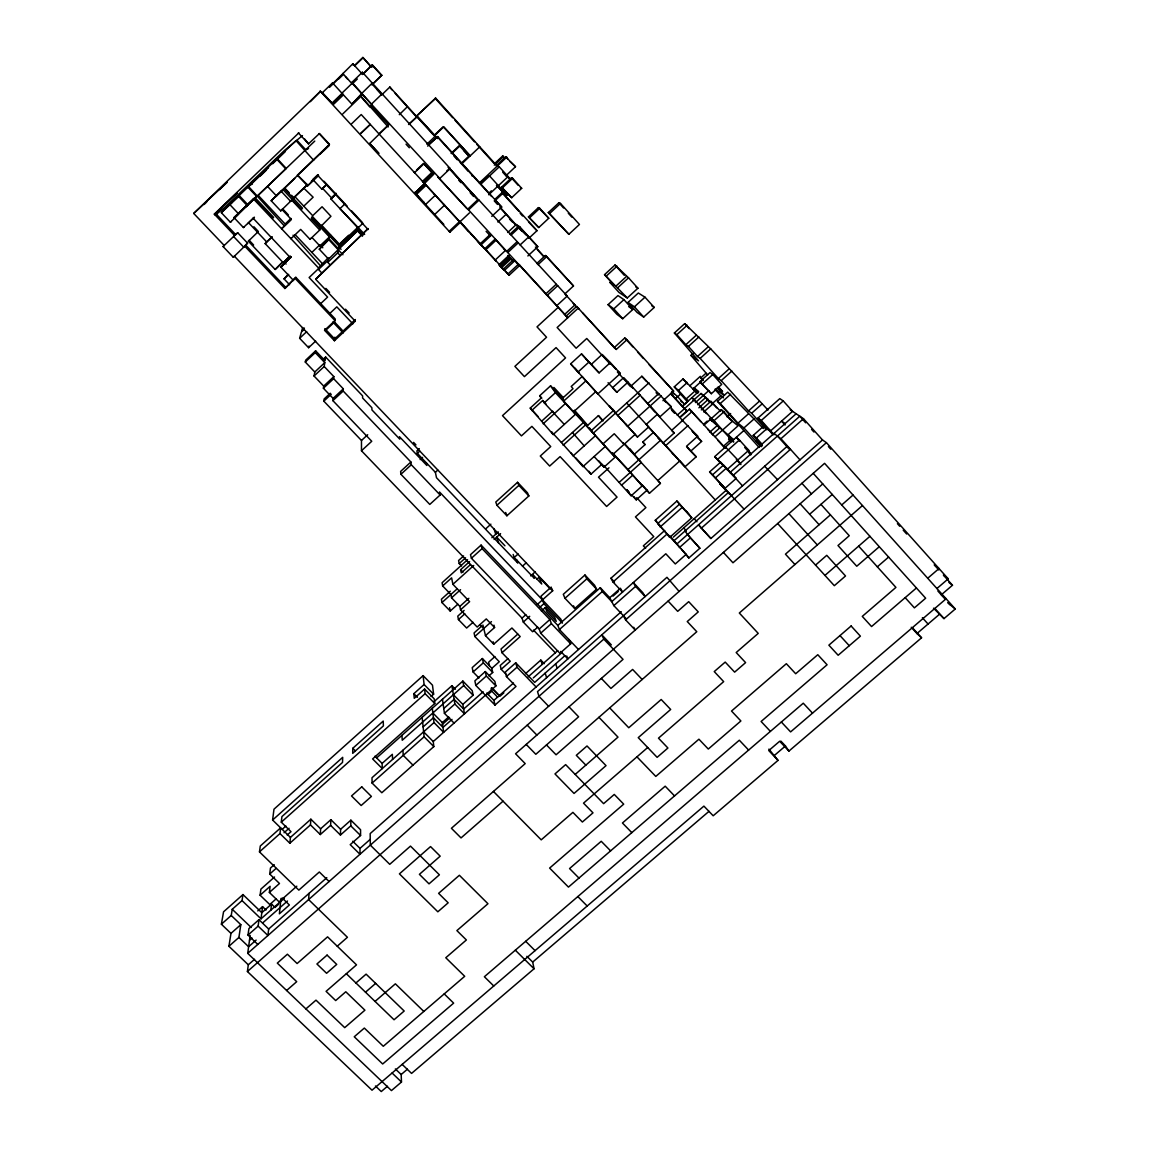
<?xml version="1.0" encoding="UTF-8"?>
<svg xmlns="http://www.w3.org/2000/svg" width="1149" height="1149" viewBox="0 0 1149 1149"><rect width="100%" height="100%" fill="white"/><g stroke="black" fill="none" stroke-linecap="round" stroke-linejoin="round"><path stroke-width="1.5" d="M537.718 627.153L532.576 631.735L523.298 622.054L522.019 618.119L361.475 450.767L361.475 440.484L323.817 401.159L324.119 398.99L330.294 393.217M352.729 841.226L359.996 848.379L359.982 854.267L350.215 844.659L360.571 835.51L360.571 829.75L350.876 820.171L340.607 829.276L340.434 835.036L330.625 825.37L330.869 819.682L340.607 829.276M361.763 97.162L388.175 126.965M361.791 93.6L351.91 104.157L332.535 82.886L322.424 92.667L320.815 91.518L332.018 103.094L342.115 93.342M371.472 104.186L351.924 82.355L362.395 72.243L450.221 168.544L439.78 178.44L439.148 177.966M352.786 748.301L352.714 753.327L383.393 725.895L383.22 721.084L352.786 748.301L355.17 750.685M360.571 835.51L350.79 825.858L350.876 820.171M362.395 72.243L362.366 74.139L352.858 63.726L332.98 83.475L332.535 82.886M370.682 66.513L362.869 57.45L354.51 65.536M355.228 321.189L355.285 319.566L334.661 338.955L324.894 328.643L324.593 330.338L334.445 340.736L355.228 321.189L315.673 279.264L368.068 228.622L315.673 279.264M357.885 230.432L338.481 248.845L329.289 239.035L319.293 249.218L328.557 259.085L357.885 230.432L362.466 235.344M330.151 264.873L327.781 262.345L337.749 252.881L338.826 246.92L357.942 228.78L358 227.172L339.17 245.053L312.341 216.4L311.968 217.118L338.998 245.987L339.328 244.148L348.664 235.272M320.628 828.802L310.862 819.208L310.46 824.896L320.298 834.547L320.628 828.802L330.869 819.682M309.038 893.376L308.607 899.595L347.429 937.297L337.246 946.201M361.475 450.767L371.745 441.273L332.88 400.642L343.178 391.019L343.321 388.85L333.627 378.682L333.842 376.613L324.205 366.502L324.794 362.624L315.257 352.628L315.63 350.818L325.081 360.729L325.641 357.037L362.596 395.874L362.61 397.985L371.859 407.708L371.946 409.934L399.766 439.133L399.464 436.692L426.853 465.46L426.365 462.846M329.088 881.527L319.321 871.99L298.841 890.116L259.473 851.883L260.292 846.009L280.643 827.84L279.983 833.585L289.85 843.222L290.438 837.406L310.862 819.208M332.88 400.642L333.109 398.401L343.321 388.85M280.974 898.461L279.379 913.814L289.376 904.981L282.166 898.001M268.665 929.024L267.918 935.501L258.137 926.108L258.956 919.688L268.665 929.024L326.804 877.678M270.834 910.166L271.537 904.076L275.056 907.48M287.207 835.05L290.999 831.675L281.29 822.181L281.922 816.609L342.531 762.419L342.689 757.335L272.6 820.027L290.438 837.406M296.801 886.195L279.106 901.864L269.369 892.457L270.101 886.339L260.105 895.215L269.756 904.522L276.004 898.992M269.369 892.457L279.48 883.495L269.728 874.044L270.46 868.041L274.238 864.694M334.445 340.736L334.876 337.203M271.537 904.076L261.8 912.694L242.956 894.568L242.037 900.586L261.024 918.841L262.561 906.647L266.051 910.008M272.6 820.027L273.979 809.198L423.119 675.641L432.484 685.177L433.618 694.197L431.047 696.481M260.105 895.215L260.895 889.125L274.554 876.989M324.593 330.338L334.977 320.557L335.192 318.934L295.824 277.326L284.895 288.5L244.737 246.173L233.29 257.275L223.093 246.547L234.626 235.516L214.317 214.116L298.898 132.81M768.911 749.119L778.031 760.379L713.184 815.776L703.906 806.11L372.017 1090.2L247.408 971.523L248.313 964.787L254.561 959.286M395.342 1068.943L401.173 1074.53L401.489 1082.013L391.45 1090.588L247.71 953.34L250.166 935.415M257.807 944.435L248.012 935.056L248.916 928.579L258.956 919.688M333.109 398.401L323.4 388.247L323.702 386.107L333.842 376.613M248.313 964.787L228.91 946.288L238.906 937.44L240.816 924.658L231.236 915.466L232.242 909.29L242.037 900.586M228.91 946.288L230.978 933.376L240.816 924.658M230.978 933.376L221.384 924.213L223.552 911.818L242.956 894.568M323.702 386.107L314.05 376.01L314.797 372.003L324.794 362.624M363.601 73.665L372.362 64.847L381.77 75.188L372.922 83.906M314.797 372.003L305.275 362.021L305.72 360.14L315.63 350.818M304.025 329.562L301.411 332.018L299.63 338.294L308.607 347.716L308.995 346.05M327.781 262.345L328.298 260.162L318.503 269.469L321.993 273.175M328.557 259.085L328.815 258.037M319.293 249.218L329.289 239.035M312.298 237.857L320.241 246.331L329.777 237.254L330.467 234.683M302.69 327.551L301.842 330.51L304.428 328.068M372.003 83.963L381.612 94.491L376.815 89.234M318.503 269.469L318.833 268.32L253.426 198.863L233.994 217.592L243.416 227.545L244.32 226.726M319.163 267.2L327.853 258.137M320.241 246.331L320.557 245.383L322.797 247.782M291.487 237.814L290.956 238.719L300.679 229.412L310 239.337L319.752 230.03L320.384 228.378L311.221 218.583L311.594 217.836L329.777 237.254M321.303 225.98L330.941 216.285L322.05 206.763L312.7 215.696L294.833 196.594L306.524 185.377M362.725 223.452L357.971 227.962L330.955 198.964L335.91 193.865M284.895 288.5L295.824 277.326M310 239.337L310.388 238.418M289.591 284.722L284.047 278.877L288.054 274.453M280.873 267.114L291.099 256.816L280.873 267.114L293.641 280.615M247.796 223.581L248.644 222.82L266.568 241.793L265.16 243.602L283.272 262.748L288.514 257.247M317.598 174.935L312.83 179.503L321.907 189.255L324.837 185.98M253.627 245.01L249.189 240.328L248.356 241.204L275.157 269.484L281.534 262.934M369.82 106.914L361.763 97.636M370.667 105.507L388.606 124.925L369.734 143.438L378.768 153.262L369.734 143.438M307.559 185.894L318.474 175.309L307.559 185.894L297.476 175.079L329.49 144.343L319.465 133.499L308.507 143.84L298.367 132.911M311.322 181.327L317.799 175.021M433.159 134.677L389.813 87.051L391.823 89.737M303.753 188.12L313.131 197.197L303.781 206.159M291.745 200.127L290.654 201.377L281.117 191.194L271.193 200.73L280.729 210.885L291.745 200.127L319.752 230.03M293.325 198.317L294.833 196.594M280.729 210.885L281.979 209.491L291.343 219.459L281.606 228.795L290.668 219.861M244.737 246.173L243.76 247.222L233.577 236.479L234.626 235.516M214.317 214.116L215.538 213.341L235.674 234.568L237.699 232.73L247.566 243.128L245.699 245.139L285.512 287.121M233.29 257.275L234.353 256.141L552.698 590.758L537.33 604.46M223.093 246.547L224.242 245.513L193.721 213.441L320.47 91.274L310.316 101.672M204.149 204.493L206.705 202.009M219.531 189.585L227.243 182.131L193.721 213.441M329.504 87.338L343.091 74.197M338.323 79.295L343.235 74.556M354.567 65.953L362.869 57.924M215.538 213.341L237.254 192.745L216.73 212.594M215.193 215.208L224.543 207.61L284.306 150.576L302.474 135.611M351.924 82.355L352.154 83.274L341.957 93.126L342.574 93.974L332.707 103.496L342.718 94.175M353.562 82.642L357.339 79.008M362.366 74.513L372.362 64.847M247.509 186.784L256.672 196.508L245.498 206.906L247.236 205.614L238.073 195.905L295.997 140.609L313.634 160.271M256.672 196.508L238.733 213.987L229.642 204.378L238.992 195.344L248.083 204.982M231.337 221.484L230.375 222.231L221.355 212.694L266.697 168.903M333.785 104.128L343.278 94.965M238.489 196.465L221.355 212.694M247.71 187.56L268.55 167.438L267.861 167.783M272.686 163.747L285.383 151.496M260.766 175.582L266.467 170.066M361.791 93.371L372.262 83.058M361.791 93.816L351.91 104.157M371.759 84.825L381.77 75.188M255.078 197.671L273.591 217.348L272.916 218.095L254.259 198.26L233.994 217.592M277.225 158.749L286.23 168.4L257.448 195.948L314.769 141.083M230.375 222.231L238.475 214.418M342.775 113.909L361.777 95.597M235.172 235.172L237.699 232.73M371.558 104.056L382.1 93.859M243.416 227.545L253.958 217.463L253.125 218.224L290.553 257.864M329.045 145.449L323.4 150.921M248.644 222.82L254.432 217.247M275.257 197.125L294.733 178.454M319.867 154.325L329.289 145.262M351.752 123.661L361.231 114.541L468.634 231.567M381.31 95.281L389.813 87.051M248.356 241.204L258.367 231.495L253.915 226.784M360.7 133.399L370.308 124.351L360.685 133.586M290.941 200.615L307.673 184.544M245.024 245.57L247.566 243.128M378.969 133.916L388.606 124.925M265.864 242.683L271.71 237.096M290.956 218.439L285.139 224.012L258.223 195.387M399.306 114.656L407.321 106.771M265.16 243.602L272.212 236.838M321.907 189.255L326.675 184.687M395.155 93.385L416.139 116.466L435.686 98.139L497.215 166.117M336.097 193.319L331.415 197.8L322.496 188.235M435.686 98.139L416.139 116.466M408.556 124.437L417.374 116.365L437.597 138.584M330.955 198.964L335.723 194.411M408.9 124.465L417.374 116.365M275.157 269.484L283.257 261.771M283.272 262.748L290.324 256.026M344.743 204.12L339.989 208.658L364.664 234.339M434.911 134.648L443.198 126.749L470.185 155.862L443.801 126.807L434.265 135.884M284.047 278.877L288.672 274.467M311.853 252.407L319.997 244.665M321.734 244.263L330.007 236.392M426.882 144.185L435.356 136.128L416.958 116.408M428.39 144.731L437.64 136.616L501.711 207.05L491.758 216.371M427.672 146.11L437.64 136.616M416.527 170.066L423.579 163.345L432.843 173.298L423.363 182.289M414.559 172.68L424.038 163.661M318.833 268.32L309.124 277.541L327.594 297.103L320.341 303.968M451.083 153.392L459.255 145.636L468.605 155.345M424.211 164.221L431.809 172.522L422.459 181.384L424.757 183.682L415.076 192.86L433.92 174.088M451.729 153.636L459.959 145.822M422.904 181.829L432.843 173.298M423.823 182.748L433.374 173.686M426.222 185.147L416.311 194.54L415.478 193.405L425.245 184.17L484.375 248.572M446.918 170.612L450.221 168.544M461.108 163.445L469.395 155.603M461.841 163.761L479.751 146.828L478.889 146.627M425.503 204.536L435.414 195.172L434.293 194.037M299.63 338.294L306.682 331.644M329.548 313.691L336.801 306.855L352.844 323.831M434.667 214.504L444.577 205.168L443.313 203.876M494.487 163.718L502.616 156.049L503.65 156.307L494.285 165.126M502.659 172.135L505.919 175.74L515.499 166.734L505.732 156.824L496.224 165.786L499.255 166.806L510.285 179M479.334 182.978L506.795 157.097M480.196 183.452L488.612 175.524L489.56 175.941L507.197 195.387L497.373 185.19M325.339 330.653L334.704 321.835M481.086 183.926L499.255 166.806M308.607 347.716L315.659 341.081M305.275 362.021L315.257 352.628M466.867 208.5L437.927 177.061L467.715 209.204L478.056 199.481L479.004 200.113L567.204 296.054L556.647 305.792L558.242 307.314L537.014 326.876L546.551 337.246L514.896 366.359L524.418 376.628L556.059 347.601L565.552 357.913L502.501 415.636L521.445 435.888L531.886 426.365L550.73 446.559L540.289 456.024L549.667 466.063L560.094 456.613L606.6 506.465L617.042 497.115L598.514 477.208L608.984 467.801M467.715 209.204L468.577 209.922L479.004 200.113M488.971 193.089L491.37 190.835M459.758 221.34L449.202 231.265L449.92 232.17L460.562 222.174L459.758 221.34L509.194 275.214L519.836 265.318L567.778 317.742L468.577 209.922M469.424 212.91L459.815 221.944L460.548 222.719M488.713 194.77L508.088 176.558L505.919 175.74M501.538 187.172L511.449 177.851L512.612 178.296L521.689 188.321L511.693 197.7L501.538 187.172L511.693 197.7M502.616 187.689L512.612 178.296M323.199 359.335L325.641 357.037M494.975 199.251L501.955 192.687L502.975 193.204L537 230.69L528.799 238.331M494.759 200.917L502.975 193.204M314.05 376.01L324.205 366.502M497.876 222.03L506.321 214.116L505.258 213.427M323.4 388.247L333.627 378.682M489.905 234.726L480.081 243.918L481.905 245.829M480.986 244.866L490.896 235.602M484.763 248.802L494.989 239.251L496.052 240.198L505.445 250.468L495.133 260.076L496.21 261.196L485.74 249.821L496.052 240.198M323.817 401.159L331.285 394.193M507.743 232.486L516.246 224.529L519.808 226.928L537.789 246.705L527.865 255.954M509.969 234.181L518.601 226.123L537.789 246.705M528.483 216.888L538.393 207.624L539.757 208.299L548.762 218.253L538.78 227.545L528.483 216.888L538.78 227.545M511.104 235.057L519.808 226.928M529.775 217.621L539.757 208.299M506.594 251.502L517.007 241.793M548.375 212.551L558.874 202.755L560.482 203.43L579.441 224.457L568.87 234.281L548.375 212.551L568.87 234.281M507.772 252.565L518.271 242.784M549.897 213.297L560.482 203.43M503.592 269.555L499.054 264.572L508.95 255.337M520.109 244.938L528.813 236.838L525.05 234.224M499.614 265.52L508.935 256.845M513.23 261.182L510.012 257.821L500.619 266.568L502.659 268.722M501.639 267.631L511.09 258.827M514.809 260.708L513.603 259.602L503.377 269.11L504.512 270.288L514.809 260.708L518.228 264.672M536.727 263.538L545.358 255.523L546.752 256.557L573.495 285.957L564.82 293.972M538.062 264.629L546.752 256.557M361.475 440.484L367.694 434.724M556.145 284.334L545.674 294.015L547.168 295.422L557.725 285.67M604.532 274.654L615.002 265.017L628.546 277.814L637.925 288.212L627.282 297.964L618.938 292.392L609.832 282.324L613.796 284.909L604.532 274.654L627.282 297.964M564.461 314.567L574.931 304.93L565.552 294.647L567.204 296.054M606.485 275.904L617.056 266.18M419.328 448.627L416.9 450.853L417.331 453.352L435.37 472.311L436.505 477.725L517.797 563.053L516.619 559.721M566.098 316.147L576.669 306.424L616.266 349.454L626.923 339.745L673.616 391.12L662.987 400.699M417.331 453.352L419.758 451.112M343.178 391.019L410.882 461.999L400.613 471.435L400.929 474.278L429.783 504.425L440.124 494.989L439.507 491.987L560.841 619.167L561.89 621.796M578.421 307.946L557.15 327.508L576.137 348.219L586.751 338.495L610.334 364.29M400.929 474.278L411.285 464.756L410.882 461.999M420.175 459.6L422.545 457.417M615.835 286.23L626.392 276.536M617.889 287.58L628.546 277.814M608.094 304.629L617.975 295.566L623.907 299.63L632.826 309.483L622.715 318.718L616.826 314.252L608.094 304.629L613.796 308.88L622.715 318.718M435.37 472.311L437.812 470.085M613.796 308.88L623.907 299.63M628.015 302.431L638.313 293.009L644.991 297.174L654.241 307.444L643.699 317.067L637.077 312.442L628.015 302.431L634.435 306.812L643.699 317.067M570.636 363.845L581.509 353.906L599.089 372.865L610.349 362.61L620.316 373.511L597.825 393.949L570.636 363.845L579.125 373.052M634.435 306.812L644.991 297.174M597.825 393.949L595.814 391.622L573.624 411.802L575.448 414.301L553.157 434.537L530.235 408.096L541.179 398.1L539.685 395.773L550.558 385.834L563.527 399.349M531.671 410.538L542.716 400.455L546.019 404.031M564.288 424.426L544.267 402.854L555.427 392.671L550.558 385.834M577.832 372.219L589.078 361.949M610.349 362.61L602.062 354.538L591.189 364.477L581.509 353.906M582.557 312.887L614.212 347.616L624.783 337.978L626.923 339.745M541.624 421.223L552.655 411.17L554.292 413.654M543.161 423.794L565.452 403.5L562.019 398.732L573.006 388.707L571.24 386.466L582.17 376.499L585.918 380.865L563.714 401.087L615.117 457.173L603.986 467.198L594.105 456.555M627.986 382.143L623.519 377.762L612.561 387.716L616.826 392.269L627.986 382.143L639.993 395.285M693.407 353.145L690.922 355.386L698.535 360.829L674.377 332.995L684.675 323.645L710.714 348.851L768.02 410.049M674.377 332.995L676.833 334.661L687.217 325.239M517.567 482.293L495.793 502.041L496.928 505.273L506.896 515.786L528.856 495.937L527.448 492.777L517.567 482.293L518.888 485.352L528.856 495.937M624.051 444.361L614.255 433.748L603.182 443.744L605.236 446.501L582.988 466.58L561.43 442.509L583.505 422.487L615.117 457.173M496.928 505.273L518.888 485.352M563.125 445.252L585.401 425.058M573.739 410.882L587.627 425.389L598.414 415.608L603.211 420.807M630.945 386.121L641.831 376.254L671.188 406.689L659.914 416.828L649.788 405.999M676.833 334.661L685.852 344.671L696.237 335.264M591.419 430.502L613.394 410.61L637.465 437.051L648.682 426.954L646.255 424.354L657.386 414.315M485.883 528.698L490.882 524.174M685.852 344.671L688.423 346.438L698.879 336.973M593.358 433.13L648.984 382.789M617.702 415.565L640.18 395.242L659.914 416.828M463.607 555.972L458.566 560.525L459.227 563.556L461.568 565.983M459.227 563.556L465.575 557.825M578.493 649.501L559.419 629.551L557.825 625.415L481.086 545.1L470.501 554.665L471.406 558.256L539.211 629.006L540.676 633.2L559.951 653.307L570.68 643.813L568.97 639.533M467.571 559.707L442.092 582.73L442.652 585.947L450.911 594.493L451.543 597.81L459.844 606.399L460.534 609.817L477.18 627.052L486.271 618.923L494.558 627.512L485.481 635.627L493.754 644.187L511.923 627.986L520.181 636.56L502.012 652.733L510.257 661.25L501.208 669.293L505.905 674.147M491.901 537.718L498.321 531.915M471.406 558.256L482.077 548.619L481.086 545.1M442.652 585.947L451.614 577.846L452.893 584.31L469.611 601.659L460.534 609.817M470.358 564.705L461.295 572.891L460.591 569.732L469.596 561.602M494.099 539.47L500.576 533.624M688.423 346.438L697.486 356.492L707.942 347.055M642.176 397.669L647.619 403.629L658.794 393.547M697.486 356.492L700.158 358.373L710.714 348.851M661.336 395.874L627.598 426.322L625.343 423.737M452.893 584.31L473.733 565.495M687.317 401.733L674.276 386.854L683.023 378.955L697.256 393.36M450.293 591.218L441.417 599.232L441.963 602.564L450.221 611.067L457.877 604.173M441.963 602.564L457.316 588.719M674.276 386.854L678.485 390.43L687.346 382.43M451.543 597.81L460.562 589.681M575.663 457.805L590.931 474.207L601.932 464.282L598.672 460.763M612.977 454.329L635.138 434.379L585.918 380.865M675.21 398.617L677.508 396.549L684.474 404.218M676.818 397.497L680.739 393.963M689.874 385.734L700.344 376.312M703.044 380.348L700.804 377.892L705.974 373.238M699.784 381.784L710.039 372.549L712.768 374.517L721.687 384.412L711.346 393.705L699.784 381.784L711.346 393.705M702.427 383.823L712.768 374.517M678.485 390.43L686.183 398.918L695.059 390.933M682.19 406.286L687.921 401.13M459.844 606.399L468.864 598.284M536.712 579.369L539.096 577.243L541.739 584.037L533.007 574.859L534.299 578.277L514.221 557.48L518.142 553.962M624.927 444.031L634.349 454.257L645.063 444.634L642.765 442.006L653.408 432.426L715.281 499.959M670.542 393.633L682.19 406.444L698.693 391.55L694.068 387.831L698.549 392.786M693.12 400.584L701.048 393.461L713.012 404.477M677.235 415.177L694.398 399.751L719.863 427.801L712.509 434.379M700.158 358.373L718.355 378.552L728.883 369.088M464.11 610.435L457.776 616.137L458.437 619.57L466.652 628.043L473.029 622.313M695.461 402.567L708.789 390.588M679.59 417.374L687.001 410.724L682.19 406.444M680.251 417.417L689.472 409.145L725.378 448.053M718.355 378.552L721.213 380.621L731.841 371.084M458.437 619.57L464.828 613.839M697.658 404.721L705.874 397.339L709.364 401.188M681.486 421.008L692.115 411.471M603.57 465.316L631.174 495.779L642.19 485.912L628 469.539L660.675 440.196M613.293 454.157L649.458 493.251L660.416 483.456L657.946 480.469L679.734 460.979L685.091 466.724L696.208 456.785L686.542 446.214L697.702 436.232L682.578 420.534L671.619 430.372L674.219 432.972L663.174 442.882L626.665 402.997M522.493 566.155L526.4 562.651M698.879 407.823L708.344 399.321M619.282 482.264L641.185 462.616L629.982 448.9M701.307 409.891L710.843 401.331L720.48 411.213M711.518 404.29L720.854 395.917L723.41 397.87M621.451 485.309L632.481 475.413M663.174 442.882L665.731 445.597L688.021 425.604M703.777 411.988L713.385 403.371M759.144 447.435L717.479 401.36L727.734 392.168L763.396 428.534M717.479 401.36L720.251 403.543L730.592 394.294M530.666 575.893L535.362 571.685M703.605 424.283L707.166 421.094M704.035 425.073L721.227 409.676L723.913 411.845L732.43 421.252L715.123 436.721M481.661 626.148L474.063 632.955L474.839 636.489L499.284 661.738L491.643 668.531M711.389 418.48L714.003 420.706L723.913 411.845M474.839 636.489L491.442 621.638M374.933 756.214L382.114 763.41L382.287 768.58L372.621 758.929L434.782 703.504L434.193 698.822L424.599 689.055L414.272 698.305L413.841 693.68L424.096 684.517L423.119 675.641M709.924 432.067L717.22 425.547L719.619 428.189M726.972 416.828L730.635 413.554M631.49 494.716L636.259 499.858L647.088 490.163L642.32 485.022M687.102 447.306L690.664 451.212L701.622 441.417L692.115 430.99L697.702 436.232M281.29 822.181L425.116 693.68L424.599 689.055M551.204 587.082L541.035 596.159L543.879 603.699L562.407 623.117M721.213 380.621L748.516 410.925L759.13 401.446M282.166 829.377L285.9 826.045M720.251 403.543L737.988 423.162L748.315 413.942M259.473 851.883L279.983 833.585M522.019 618.119L525.854 614.701M748.516 410.925L751.618 413.252L762.318 403.716M284.047 832.752L289.06 828.285M434.265 701.45L451.93 685.694L455.421 689.256M488.871 675.885L492.72 672.467L491.686 668.115L482.379 658.535L472.21 667.612L473.086 671.95L478.946 677.967M523.298 622.054L529.718 616.324M540.016 607.146L543.879 603.699M723.626 446.085L731.037 439.478M737.988 423.162L743.934 427.945L754.433 418.595M376.771 757.78L462.86 681.07L472.239 690.678L473.115 695.231L462.832 704.366L464.469 713.831L454.86 704.021L451.93 685.694M473.086 671.95L483.341 662.815L482.379 658.535M541.438 611.038L545.344 607.562L554.694 617.358L556.245 621.35L546.823 611.483L545.344 607.562M720.509 462.99L714.707 456.627L743.863 430.53M773.033 434.724L757.995 418.049L779.798 398.631L783.245 400.929L792.566 411.328L770.606 430.861L763.97 425.834L753.213 435.414L762.376 445.553M517.782 634.119L501.036 649.027L502.012 652.733M584.942 575.031L563.297 594.32L564.978 598.284L574.73 608.539L596.561 589.15L594.607 585.258L584.942 575.031L586.823 578.837L596.561 589.15M271.193 200.73L321.921 152.099L321.303 152.602M494.903 656.61L488.627 662.212L489.488 665.903M462.86 681.07L463.665 685.551L402.251 740.243L401.935 735.36M714.707 456.627L717.608 459.385L739.381 439.981L748.731 450.293L726.958 469.639M757.995 418.049L761.27 420.491L783.245 400.929M289.85 843.222L310.46 824.896M564.978 598.284L586.823 578.837M382.114 763.41L392.34 754.319L392.585 759.417M423.119 726.915L433.432 717.737L442.968 727.418L452.002 719.389M443.758 708.545L454.114 699.324L463.65 709.062L483.111 691.77M432.297 708.301L434.006 722.577L372.003 777.729L372.089 783.058L381.813 792.738L433.819 746.606L433.245 741.55L495.908 685.924L494.831 681.357L485.309 671.562L474.882 680.84L475.801 685.393L494.989 705.069L516.002 686.441L506.436 676.574L505.273 672.093L515.729 662.801L534.687 682.405L564.877 655.706M686.355 511.262L691.784 517.797L669.752 537.344L655.246 520.31L676.919 501.021L689.055 514.508M731.482 495.621L709.608 471.923L720.552 462.185L736.164 478.444L725.033 488.311L722.003 485.251M454.042 723.08L444.419 713.314L454.86 704.021M475.801 685.393L486.314 676.043L485.309 671.562M539.211 629.006L549.854 619.526L482.077 548.619M679.533 504.181L657.673 523.628L679.073 546.68M712.509 474.853L723.54 465.029L725.924 467.643M507.944 658.636L500.232 665.486L501.208 669.293M753.213 435.414L756.401 437.97L767.259 428.318M269.728 874.044L276.062 868.414M372.089 783.058L424.125 736.796L422.157 717.349M540.676 633.2L551.405 623.648L549.854 619.526M660.144 527.003L682.19 507.398L676.919 501.021M709.608 471.923L715.454 477.84L726.585 467.93M434.006 722.577L443.629 732.33L442.322 722.592L448.728 716.904M442.178 724.588L449.661 717.938M320.298 834.547L330.625 825.37M221.384 924.213L231.236 915.466M557.825 625.415L600.281 587.713L609.731 597.724L613.839 605.609L625.803 618.277M609.731 597.724L620.403 588.259L622.528 592.108L613.006 581.997L610.952 578.22L664.697 530.508M720.552 462.185L729.974 472.526L796.156 413.755M506.436 676.574L516.993 667.21L515.729 662.801M559.419 629.551L602.248 591.548L600.281 587.713M613.006 581.997L667.196 533.897L669.752 537.344M733.048 475.456L799.79 416.211L805.693 422.803M487.98 694.585L491.815 691.181L491.14 688.194M773.995 433.432L780.947 438.717L803.496 418.71L822.497 439.952L826.418 442.667L948.227 578.837L936.923 588.532M673.314 537.158L725.823 490.594M340.434 835.036L350.79 825.858M494.989 705.069L493.912 700.359L513.459 683.037M687.605 534.472L699.87 548.245L688.869 557.954L674.118 540.662L728.437 492.533L744.107 509.179M257.749 910.913L262.561 906.647M503.865 692.833L500.045 696.222L491.959 687.892M525.495 673.673L540.82 660.086L544.281 663.677M613.035 596.101L618.234 591.491M676.704 544.138L786.893 446.544L790.483 449.302L701.35 528.167L710.886 538.508L822.497 439.952M528.08 676.919L557.753 650.636M613.839 605.609L635.569 586.392L633.314 582.557L642.808 592.669L645.135 596.575L635.569 586.392M679.332 547.656L690.334 537.933L684.933 531.082M261.024 918.841L284.349 898.202M533.294 677.91L561.933 652.575M274.956 907.466L278.546 904.292M248.012 935.056L258.137 926.108M262.704 922.906L287.465 901.017M249.505 940.212L251.99 938.015M621.279 611.699L370.179 833.585L370.323 845.147L389.741 864.321L410.48 846.095L439.392 874.806L429.022 883.854L419.414 874.332L440.182 856.163L430.545 846.583L399.421 873.872L437.841 911.803L448.167 902.812L438.616 893.347L459.37 875.279L487.952 903.732L456.885 930.604L466.379 939.968L445.783 957.749L464.699 976.305L383.292 1046.279L364.334 1028.068L354.251 1036.771L382.674 1063.988L453.64 1003.12L444.218 993.914M681.443 549.236L686.168 554.349L675.296 563.958L665.817 553.775L611.771 601.631L602.248 591.548M256.126 940.097L248.615 946.719L238.906 937.44M359.996 848.379L370.251 839.316M247.71 953.34L603.799 639.117L601.803 634.851L611.354 644.905M633.717 627.268L635.225 630.069L625.602 619.871L826.418 442.667M281.117 191.194L282.97 189.571L301.569 209.434L302.474 208.098L284.148 188.522L284.737 188.019L289.289 192.874M247.408 971.523L824.58 463.334L955.279 608.984L944.004 618.607L933.519 608.194M822.756 483.901L732.976 562.78L723.41 552.41M809.657 514.249L832.249 494.443M286.618 990.495L296.701 981.677L277.311 963.106L287.408 954.216L297.117 963.537L327.58 936.852L356.506 964.858L326.086 991.343L335.68 1000.564L345.792 991.774L364.908 1010.186L344.714 1027.651L315.989 1000.147L305.907 1008.908M503.047 801.183L461.036 837.923L451.413 828.285L525.194 763.611L515.571 753.773L623.045 659.368L603.799 639.117M830.411 514.838L785.456 554.163L794.921 564.518M841.714 504.957L853.032 495.047M862.468 505.56L739.324 613.02L758.225 633.386L736.193 652.531L745.6 662.614L734.628 672.136L725.206 662.083L714.247 671.591L723.669 681.63L658.478 738.161L667.914 748.013L657.127 757.349L638.241 737.644L670.671 709.464L661.192 699.497L628.762 727.748L609.702 707.885M575.175 774.426L617.99 737.127L598.931 717.306M815.546 565.093L826.749 555.326L845.52 575.979L834.318 585.688L777.658 523.527M355.931 982.97L366.1 974.137L404.189 1011.019L394.05 1019.766L346.337 973.706M824.939 575.405L869.937 536.31M365.497 992.205L375.651 983.4M647.706 747.511L583.52 803.151L592.985 812.846L582.371 822.023L572.906 812.357L541.208 839.847L493.438 791.446M879.287 546.709L856.752 566.242L837.994 545.531L849.255 535.721L820.932 504.354M375.048 1001.411L395.371 983.831L423.823 1011.45M877.333 566.816L888.608 557.064M916.428 587.972L871.545 626.55L862.281 616.381L895.918 587.398L858.648 546.12M927.717 578.263L939.02 568.54L934.238 564.834L938.805 569.933M948.227 578.837L943.372 575.046L952.492 585.229L941.29 594.823L946.115 598.773L790.598 731.899L781.334 722.003M387.486 1086.236L381.267 1091.55L375.436 1085.992M401.173 1074.53L407.421 1069.188M402.164 1064.391L411.557 1073.41L534.055 968.779L532.691 962.086L709.019 811.323M774.656 755.209L785.456 745.974L780.86 741.091M911.258 627.253L916.945 633.544L939.207 614.5M778.031 760.379L768.782 750.57L779.668 741.249L788.918 751.087L921.555 637.796L912.378 627.656M297.476 175.079L308.004 185.348M253.426 198.863L254.259 198.26M268.909 185.449L267.545 186.411L276.536 195.991M229.642 204.378L231.567 203.143M238.073 195.905L238.992 195.344M250.022 185.319L250.841 184.845M251.645 184.386L252.421 183.926M259.286 176.386L260.033 175.984M307.415 149.04L305.835 149.873L296.959 140.322M307.803 148.839L308.55 148.436M308.507 143.84L304.485 138.828M515.499 166.734L510.041 161.607M520.454 187.804L521.689 188.321M471.851 175.74L472.684 176.156M548.762 218.253L538.393 207.624M635.699 286.862L637.925 288.212M501.711 207.05L495.018 200.199M537 230.69L528.54 221.958M651.914 305.95L654.241 307.444M790.21 409.748L803.496 418.71M628.704 306.611L632.826 309.483M785.054 423.608L781.564 421.108L785.054 424.986M700.804 377.892L703.145 379.658L692.833 389.138L697.314 392.771M715.296 388.879L723.008 394.739M573.495 285.957L545.358 255.523M948.859 582.371L952.492 585.229M947.968 602.981L955.279 608.984M694.398 399.751L691.942 397.683L695.102 401.173M739.381 439.981L736.308 437.381L739.784 441.216M748.731 450.293L745.572 447.607L751.36 453.984M686.183 398.918L688.38 400.8M709.551 418.954L733.637 439.636M764.659 466.25L777.557 479.65M729.213 437.898L733.809 441.877M573.236 303.465L574.931 304.93M673.616 391.12L649.185 364.822M728.581 439.335L731.252 441.647L728.883 439.033M677.508 396.549L671.849 391.608L674.133 394.121M680.596 400.814L682.535 402.509M486.113 231.351L490.336 235.775M725.493 447.004L737.83 459.973M614.212 347.616L616.266 349.454M504.31 249.434L505.445 250.468M519.836 265.318L518.558 264.141L508.002 273.95L509.194 275.214M916.945 633.544L921.555 637.796M656.065 392.714L658.478 394.94M671.188 406.689L663.433 399.522L665.831 402.15M672.251 410.868L674.765 413.223L671.26 409.389M696.983 437.051L701.622 441.417M729.974 472.526L736.164 478.444M392.096 1073.022L401.489 1082.013M232.242 909.29L251.243 927.502M615.95 369.231L602.062 354.538M618.119 371.357L620.316 373.511M637.81 392.901L640.18 395.242M414.171 172.293L414.947 173.068M493.768 985.986L484.375 976.736L803.266 703.202L812.515 713.141M647.619 403.629L650.061 406.057M526.888 956.327L532.691 962.086M515.327 950.194L534.055 968.779M525.696 941.304L535.061 950.64M690.664 451.212L696.208 456.785M412.951 765.119L403.242 755.367L402.911 750.24M577.832 896.565L587.182 906.015M578.967 878.08L569.559 868.558L601.229 841.283L610.607 850.863M423.622 731.812L433.245 741.55M424.125 736.796L433.819 746.606M722.491 486.501L719.59 483.557L729.414 494.07M425.116 693.68L434.782 703.504M413.841 693.68L417.417 697.314M432.857 712.983L442.322 722.592M424.096 684.517L433.618 694.197M463.665 685.551L473.115 695.231M453.381 694.714L462.832 704.366M491.815 691.181L497.646 697.17M486.788 693.048L493.912 700.359M526.213 744.437L535.822 754.29L578.608 716.789L568.999 706.836M585.846 765.133L576.31 755.31L587.01 745.974L606.026 765.636L574.04 793.442L554.981 773.923L565.638 764.616L603.613 803.654L614.27 794.433L623.692 804.142L549.624 868.084L568.453 887.1L739.324 740.215L748.631 750.067M483.341 662.815L492.72 672.467M486.314 676.043L495.908 685.924M491.916 688.294L497.689 694.226M527.219 725.163L536.87 735.058M546.479 744.94L556.073 754.792L696.782 631.72L687.246 621.552L698.247 611.9L688.696 601.674L677.695 611.34L668.115 601.114M631.821 832.637L622.442 823L665.185 786.189L674.535 795.912M548.633 706.305L538.967 696.323L537.517 691.612L666.951 577.301L679.116 591.419M480.253 624.869L483.772 628.503M516.993 667.21L536.095 686.973M471.076 234.109L471.923 234.985M460.591 569.732L462.961 572.188M636.948 756.832L655.792 776.422L698.922 739.195L708.287 749.047L740.875 720.969L731.525 711.044L786.361 663.705L795.683 673.745L817.786 654.715L827.079 664.783L761.112 721.486L770.404 731.382M477.438 241.175L480.512 244.478M485.74 249.821L486.731 250.87M560.712 651.44L567.85 658.894L566.744 655.993M533.538 630.112L555.312 652.804M411.285 464.756L440.124 494.989M551.405 623.648L570.68 643.813M601.344 678.413L610.938 688.438L632.625 669.436L642.176 679.49M499.054 264.572L501.179 266.798M413.568 442.379L415.952 444.878M539.096 577.243L550.141 588.848M504.942 545.789L496.684 537.129L498.609 543.046M283.846 261.699L286.087 264.069M295.293 278.604L334.977 320.557M334.215 321.72L342.172 330.122M332.865 322.036L343.163 332.923M610.952 578.22L614.5 581.983M325.899 288.413L329.576 292.32M345.519 309.21L349.181 313.088M585.602 358.531L599.089 372.865M282.597 208.816L288.399 214.992M295.178 234.683L322.912 264.184M248.371 186.296L283.99 225.563M293.052 235.186L319.795 265.002M321.591 225.204L339.328 244.148M291.559 195.316L293.828 197.743M338.826 246.92L341.081 249.333M329.045 239.94L342.919 254.762M337.749 252.881L340.118 255.408M672.021 452.735L673.716 454.53M645.637 548.303L643.354 545.861L653.767 536.597L635.454 516.906L645.896 507.599L636.704 497.689M276.593 159.036L285.67 168.759M324.018 181.269L347.213 206.202M351.608 210.928L362.581 222.719M318.115 175.768L368.111 229.513M530.235 408.096L537.919 416.34M561.43 442.509L551.534 431.88L553.157 434.537M357.942 228.78L363.587 234.827M357.856 231.265L362.466 236.22M539.685 395.773L541.854 398.114M629.106 492.145L626.722 489.575L628.92 492.648M655.246 520.31L659.971 525.409M669.407 535.578L674.118 540.662M584.195 445.884L572.461 432.512M319.12 133.614L329.217 144.544M553.919 387.472L563.355 397.683M612.417 452.692L628 469.539M690.334 537.933L699.87 548.245M555.427 392.671L575.448 414.301M320.126 91.03L449.92 232.17M614.026 411.012L609.229 405.798L611.297 408.182M642.765 442.006L645.092 444.534M623.289 442.896L660.416 483.456M682.19 507.398L691.784 517.797M608.051 382.703L616.826 392.269M665.731 445.597L685.091 466.724M839.976 635.584L849.255 645.709M648.754 427.399L654.528 433.704M657.932 437.467L660.402 440.053M504.512 270.288L508.016 274.108M657.803 437.424L660.057 439.88M499.269 264.931L503.707 269.814M414.674 192.314L424.067 202.641L423.593 202.023M415.478 193.405L443.816 224.443M322.424 92.667L332.018 103.094M715.454 477.84L725.033 488.311M623.519 377.762L633.2 388.348L626.55 381.798L631.261 386.954M650.593 407.134L654.901 411.859M657.329 414.502L674.219 432.972M617.372 371.989L630.255 386.078M439.78 178.44L352.154 83.274M342.804 73.464L352.384 84.15M345.432 76.753L347.774 79.31M406.042 144.171L409.331 147.761M507.872 255.495L510.012 257.821M728.294 470.243L742.513 485.855M670.628 407.407L682.578 420.534M641.831 376.254L646.614 381.511M717.608 459.385L723.453 465.79M576.669 306.424L579.024 309.009M574.399 304.744L576.712 307.286M449.503 168.156L478.056 199.481M449.977 169.075L458.264 178.167M459.456 179.459L477.137 198.849L448.11 167.409M458.71 180.149L461.008 182.662M470.142 192.673L473.575 196.436M700.387 406.99L706.405 413.626M709.694 418.509L712.064 421.123M497.46 185.908L505.057 194.282L496.469 185.434M463.535 150.375L467.83 155.101M501.955 192.687L518.888 211.344M520.167 213.326L522.565 215.969M788.889 513.646L817.327 544.956M737.084 459.758L740.545 463.578M736.351 459.543L740.933 464.598M624.783 337.978L632.927 346.955M637.58 352.068L643.383 358.459M689.472 409.145L700.89 421.697M707.727 429.223L713.4 435.471M717.953 440.469L724.746 447.952M372.276 65.278L381.612 75.532M437.051 136.487L491.628 196.479M670.7 393.317L686.7 410.911M460.275 162.526L468.174 171.201M453.927 156.049L457.288 159.74M516.246 224.529L523.958 233.003M494.228 200.831L497.531 204.465M499.729 206.877L521.646 230.963M500.892 208.63L516.131 225.376M362.869 57.45L371.874 67.346M509.596 218.683L512.842 222.245L509.596 219.143M535.42 247.064L543.98 256.471M537.359 249.649L543.721 256.644M511.449 177.851L518.213 185.319M721.227 409.676L729.687 419.026L738.06 425.819L728.006 434.796L733.392 440.742M506.996 176.142L509.179 178.555M710.843 401.331L716.732 407.823M435.126 98.311L452.706 117.715M454.889 120.128L474.523 141.815M476.706 144.228L494.056 163.388M703.447 395.385L709.206 401.748M701.048 393.461L703.346 395.988M800.149 503.765L819.122 524.705M683.023 378.955L687.375 383.752M744.767 447.492L750.498 453.826M748.53 452.404L750.8 454.903M714.003 420.706L733.148 441.819M558.874 202.755L563.584 207.983M568.295 213.211L571.814 217.118M615.002 265.017L624.266 275.286M690.922 355.386L707.698 374.962M718.34 386.753L722.592 391.464L717.292 387.486L724.459 395.428M801.916 483.298L811.438 493.84M905.168 597.652L914.389 607.864L925.649 598.212L813.233 473.331M922.374 617.731L928.062 624.036M505.732 156.824L507.887 159.223M715.095 389.54L720.854 395.917M502.616 156.049L504.741 158.39M756.401 437.97L762.175 444.361M761.442 445.453L756.013 440.383L761.643 446.616M743.934 427.945L760.724 446.516M684.675 323.645L689.141 328.614M934.841 608.424L944.004 618.607M780.947 438.717L799.977 459.844M777.442 436.046L789.248 449.158M761.27 420.491L774.081 434.724M763.97 425.834L767.417 429.64M751.618 413.252L766.426 429.683M937.871 591.017L944.693 598.629M948.112 602.421L950.381 604.963M828.415 446.559L830.784 449.202M897.412 523.685L899.724 526.271M903.2 530.134L906.662 534.012M811.582 429.396L813.937 432.024M635.138 434.379L637.465 437.051M612.589 409.073L614.629 411.414M575.017 368.197L578.536 372.276M694.255 518.601L696.912 521.775M710.886 538.508L698.535 524.791L701.35 528.167M598.414 415.608L602.392 420.563M683.77 527.879L686.355 531.14M647.088 490.163L649.458 493.251M639.849 482.867L642.19 485.912M686.168 554.349L688.869 557.954M587.627 425.389L574.486 410.207M589.509 427.931L595.34 435.801L573.078 455.938L571.283 453.108M634.004 496.756L636.259 499.858M629.666 493.697L631.174 495.779M601.932 464.282L603.986 467.198M785.456 745.974L788.918 751.087M589.006 471.248L590.931 474.207M542.716 400.455L544.267 402.854M581.121 463.665L582.988 466.58M623.419 615.749L625.602 619.871M573.552 605.839L574.73 608.539M551.692 588.302L552.698 590.758M505.675 512.483L506.896 515.786M555.656 663.849L557.236 668.273M513.158 554.436L514.221 557.48M540.82 660.086L542.242 664.366M545.157 673.142L546.651 677.637M493.912 528.569L495.75 534.242M493.941 625.157L494.558 627.512M493.151 641.76L493.754 644.187M482.925 625.013L485.481 635.627M449.604 607.692L450.221 611.067M352.858 63.726L353.059 65.033M442.466 699.238L444.419 713.314M361.748 786.85L351.522 795.955L361.159 805.521L371.4 796.429L361.748 786.85M327.077 955.106L316.923 963.982L326.575 973.275L336.714 964.413L327.077 955.106M851.122 625.99L828.874 645.163L838.152 655.26L860.386 636.144L851.122 625.99"/></g></svg>
